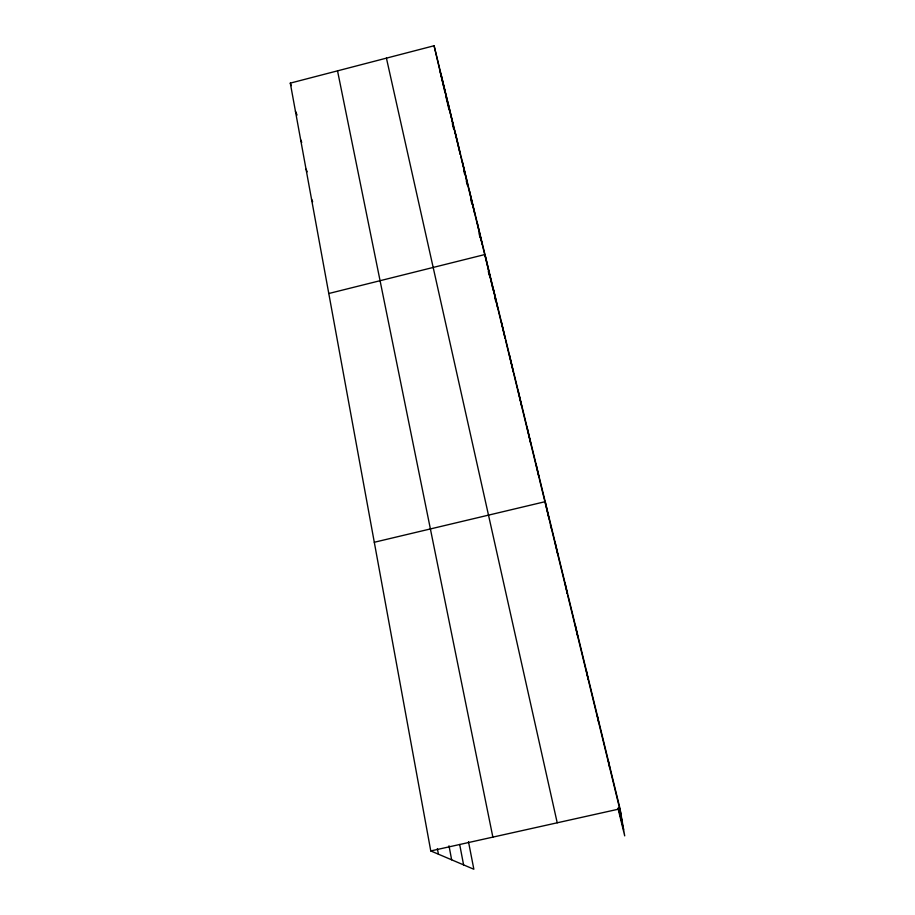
<?xml version="1.0" encoding="UTF-8"?>
<svg xmlns="http://www.w3.org/2000/svg" width="915" height="915" viewBox="0 0 915 915"><rect width="100%" height="100%" fill="white"/><g stroke="black" fill="none" stroke-linecap="round" stroke-linejoin="round"><path stroke-width="1.37" d="M468.491 841.72L473.856 869.25L430.771 850.939L290.295 83.128L434.087 45.75L620.05 808.814L624.705 835.875L618.037 808.437M328.794 293.509L484.961 254.519L489.754 275.324L460.668 155.962M374.304 542.263L545.191 501.672L549 518.782M430.771 850.939L620.05 808.814M311.535 199.184L312.667 201.723M306.045 169.183L307.177 171.791M300.68 139.846L301.756 142.385M295.431 111.173L297.055 115.061M290.295 83.128L291.336 85.633M439.943 70.832L460.337 154.566L454.892 131.12M505.183 338.664L490.074 276.662L493.151 290.135M505.515 340.037L513.349 372.222M513.681 373.56L521.71 406.535M522.042 407.907L539.072 477.79M539.404 479.174L567.391 594.064L565.093 583.324M567.723 595.448L609.642 767.513L608.406 761.063M609.973 768.863L620.873 813.618M452.33 123.628L453.68 129.175M463.608 169.938L464.603 174.056M466.273 180.918L467.279 185.047M470.928 200.042L471.911 204.045M479.105 233.645L480.101 237.74M488.301 271.389L489.273 275.381M619.009 808.414L622.303 821.933M618.323 807.762L623.595 829.436M440.87 73.566L446.589 98.134M434.087 45.75L443.695 86.936M444.324 89.624L444.942 92.312M446.2 97.711L449.048 109.892M469.578 191.372L474.702 213.572M462.155 160.891L467.439 183.732M447.801 102.011L453.382 126.041M492.945 287.253L497.543 307.303M494.706 296.906L495.656 301.012M477.184 222.574L482.136 244.088M509.495 355.157L513.384 372.245M501.111 320.788L505.194 338.653M518.084 390.396L521.744 406.557M535.927 463.619L539.118 477.882M526.891 426.539L530.62 443.1M550.453 525.313L551.024 527.932M386.427 58.137L557.224 822.802M555.005 541.943L557.944 555.291M575.466 625.883L577.777 636.703M586.138 669.654L588.105 679.102M597.106 714.695L598.719 722.69M337.532 70.844L492.865 837.122M459.685 844.488L463.596 864.892M449.002 845.803L451.644 859.814M437.37 848.571L438.411 854.187"/></g></svg>
